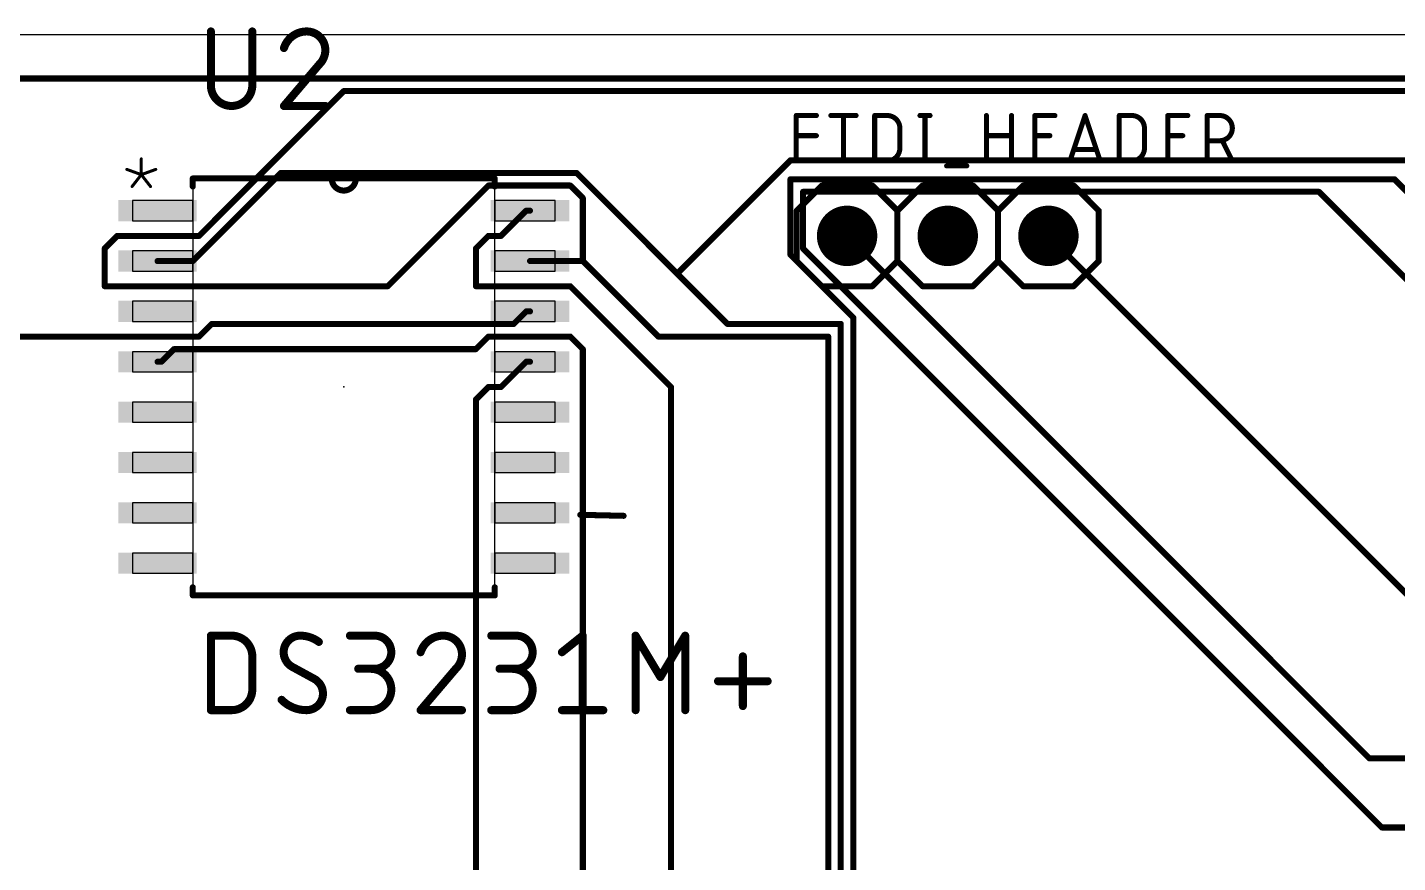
# Model space of a CAD drawing. Extents: x -1 to 120, y -17 to 80.
# Drawn here: x 18.69 to 53.26, y 59.12 to 80.19 of the extents above; entities that cross this region are included whole.
import ezdxf

# ---------------------------------------------------------------- set-up
doc = ezdxf.new("R2010")
doc.units = 0
for name, color, linetype in [('1', 22, 'CONTINUOUS'), ('17', 82, 'CONTINUOUS'), ('20', 30, 'CONTINUOUS'), ('21', 253, 'CONTINUOUS'), ('23', 7, 'CONTINUOUS'), ('25', 253, 'CONTINUOUS'), ('27', 253, 'CONTINUOUS'), ('51', 253, 'CONTINUOUS')]:
    doc.layers.add(name, color=color, linetype=linetype)

# ---------------------------------------------------------------- blocks, each defined once
blk = doc.blocks.new('RECT')
blk.add_solid([(-0.5, -0.5), (0.5, -0.5), (-0.5, 0.5), (0.5, 0.5)])
blk = doc.blocks.new('ROUNDP')
at = {"const_width": 0.5}
blk.add_lwpolyline([(0, -0.25, 1), (0, 0.25, 1), (0, -0.25)], format="xyb", dxfattribs=at)

msp = doc.modelspace()

# ---------------------------------------------------------------- linework, layer by layer
at = {"layer": '1', "const_width": 0.1524}
for points in [[(71.755, 78.8988), (6.985, 78.8988)], [(23.0188, 74.93), (26.67, 78.5812)], [(26.67, 78.5812), (63.6588, 78.5812)], [(35.0838, 73.9775), (37.9413, 76.835)], [(37.9413, 76.835), (54.4513, 76.835)], [(22.86, 74.295), (25.0825, 76.5175)], [(25.0825, 76.5175), (32.5438, 76.5175)], [(32.5438, 76.5175), (35.0838, 73.9775)], [(37.9413, 76.3588), (37.9413, 74.4537)], [(53.1813, 76.3588), (37.9413, 76.3588)], [(54.61, 74.93), (53.1813, 76.3588)], [(30.3213, 76.2), (27.7813, 73.66)], [(32.385, 76.2), (30.3213, 76.2)], [(32.7025, 75.8825), (32.385, 76.2)], [(38.2587, 76.0413), (38.2587, 74.6125)], [(51.2763, 76.0413), (38.2587, 76.0413)], [(54.2925, 73.025), (51.2763, 76.0413)], [(32.7025, 74.295), (32.7025, 75.8825)], [(30.6388, 74.93), (31.2738, 75.565)], [(31.2738, 75.565), (31.369, 75.565)], [(20.6375, 74.6125), (20.955, 74.93)], [(20.6375, 73.66), (20.6375, 74.6125)], [(20.955, 74.93), (23.0188, 74.93)], [(30.0038, 74.6125), (30.3213, 74.93)], [(30.0038, 73.66), (30.0038, 74.6125)], [(30.3213, 74.93), (30.6388, 74.93)], [(38.2587, 74.6125), (52.8638, 60.0075)], [(39.37, 74.93), (52.5463, 61.7538)], [(44.45, 74.93), (57.3088, 62.0713)], [(21.971, 74.295), (22.86, 74.295)], [(31.369, 74.295), (32.7025, 74.295)], [(32.7025, 74.295), (34.6075, 72.39)], [(37.9413, 74.4537), (39.5288, 72.8663)], [(35.0838, 73.9775), (36.3538, 72.7075)], [(27.7813, 73.66), (20.6375, 73.66)], [(32.385, 73.66), (30.0038, 73.66)], [(34.925, 71.12), (32.385, 73.66)], [(30.9563, 72.7075), (31.2738, 73.025)], [(31.2738, 73.025), (31.369, 73.025)], [(23.0188, 72.39), (23.3362, 72.7075)], [(23.3362, 72.7075), (30.9563, 72.7075)], [(36.3538, 72.7075), (39.2112, 72.7075)], [(39.2112, 72.7075), (39.2112, 57.3088)], [(39.5288, 72.8663), (39.5288, 48.4188)], [(16.51, 72.39), (23.0188, 72.39)], [(30.3213, 72.39), (30.0038, 72.0725)], [(32.385, 72.39), (30.3213, 72.39)], [(32.7025, 72.0725), (32.385, 72.39)], [(34.6075, 72.39), (38.8938, 72.39)], [(38.8938, 72.39), (38.8938, 57.4675)], [(22.3838, 72.0725), (22.0663, 71.755)], [(30.0038, 72.0725), (22.3838, 72.0725)], [(32.7025, 56.6738), (32.7025, 72.0725)], [(22.0663, 71.755), (21.971, 71.755)], [(30.6388, 71.12), (31.2738, 71.755)], [(31.2738, 71.755), (31.369, 71.755)], [(30.0038, 70.8025), (30.3213, 71.12)], [(30.0038, 50.4825), (30.0038, 70.8025)], [(30.3213, 71.12), (30.6388, 71.12)], [(34.925, 58.42), (34.925, 71.12)], [(52.5463, 61.7538), (65.2463, 61.7538)], [(52.8638, 60.0075), (59.3725, 60.0075)]]:
    msp.add_lwpolyline(points, dxfattribs=at)
at = {"layer": '1', "const_width": 0.0762}
for points in [[(26.67, 78.6193, 1), (26.67, 78.5431)], [(26.6969, 78.5543, 1), (26.6431, 78.6082)], [(37.9413, 76.8731, 1), (37.9413, 76.7969)], [(37.9682, 76.8081, 1), (37.9143, 76.8619)], [(25.0825, 76.5556, 1), (25.0825, 76.4794)], [(25.1094, 76.4906, 1), (25.0556, 76.5444)], [(32.5707, 76.5444, 1), (32.5168, 76.4906)], [(32.5438, 76.4794, 1), (32.5438, 76.5556)], [(37.9794, 76.3588, 1), (37.9032, 76.3588)], [(37.9413, 76.3969, 1), (37.9413, 76.3207)], [(53.2082, 76.3857, 1), (53.1543, 76.3318)], [(53.1813, 76.3207, 1), (53.1813, 76.3969)], [(30.3213, 76.2381, 1), (30.3213, 76.1619)], [(30.3482, 76.1731, 1), (30.2943, 76.2269)], [(32.4119, 76.2269, 1), (32.3581, 76.1731)], [(32.385, 76.1619, 1), (32.385, 76.2381)], [(38.2968, 76.0413, 1), (38.2206, 76.0413)], [(38.2587, 76.0794, 1), (38.2587, 76.0032)], [(51.3032, 76.0682, 1), (51.2493, 76.0143)], [(51.2763, 76.0032, 1), (51.2763, 76.0794)], [(32.7406, 75.8825, 1), (32.6644, 75.8825)], [(32.6756, 75.8556, 1), (32.7294, 75.9094)], [(31.2738, 75.6031, 1), (31.2738, 75.5269)], [(31.3007, 75.5381, 1), (31.2468, 75.5919)], [(31.369, 75.5269, 1), (31.369, 75.6031)], [(20.6756, 74.6125, 1), (20.5994, 74.6125)], [(20.955, 74.9681, 1), (20.955, 74.8919)], [(20.9819, 74.9031, 1), (20.9281, 74.9569)], [(22.9918, 74.9569, 1), (23.0457, 74.9031)], [(23.0188, 74.8919, 1), (23.0188, 74.9681)], [(30.0419, 74.6125, 1), (29.9657, 74.6125)], [(30.3213, 74.9681, 1), (30.3213, 74.8919)], [(30.3482, 74.9031, 1), (30.2943, 74.9569)], [(30.6118, 74.9569, 1), (30.6657, 74.9031)], [(30.6388, 74.8919, 1), (30.6388, 74.9681)], [(38.2857, 74.6394, 1), (38.2318, 74.5856)], [(39.3969, 74.9569, 1), (39.3431, 74.9031)], [(44.4769, 74.9569, 1), (44.4231, 74.9031)], [(20.6106, 74.6394, 1), (20.6644, 74.5856)], [(21.971, 74.3331, 1), (21.971, 74.2569)], [(22.8331, 74.3219, 1), (22.8869, 74.2681)], [(22.86, 74.2569, 1), (22.86, 74.3331)], [(29.9768, 74.6394, 1), (30.0307, 74.5856)], [(31.369, 74.3331, 1), (31.369, 74.2569)], [(32.7294, 74.3219, 1), (32.6756, 74.2681)], [(32.7025, 74.2569, 1), (32.7025, 74.3331)], [(37.9682, 74.4807, 1), (37.9143, 74.4268)], [(37.9032, 74.4537, 1), (37.9794, 74.4537)], [(38.2206, 74.6125, 1), (38.2968, 74.6125)], [(32.6644, 74.295, 1), (32.7406, 74.295)], [(35.1107, 74.0044, 1), (35.0568, 73.9506)], [(35.0568, 74.0044, 1), (35.1107, 73.9506)], [(35.0568, 73.9506, 1), (35.1107, 74.0044)], [(20.6375, 73.6981, 1), (20.6375, 73.6219)], [(20.5994, 73.66, 1), (20.6756, 73.66)], [(27.7543, 73.6869, 1), (27.8082, 73.6331)], [(27.7813, 73.6219, 1), (27.7813, 73.6981)], [(30.0038, 73.6981, 1), (30.0038, 73.6219)], [(29.9657, 73.66, 1), (30.0419, 73.66)], [(32.4119, 73.6869, 1), (32.3581, 73.6331)], [(32.385, 73.6219, 1), (32.385, 73.6981)], [(31.2738, 73.0631, 1), (31.2738, 72.9869)], [(31.3007, 72.9981, 1), (31.2468, 73.0519)], [(31.369, 72.9869, 1), (31.369, 73.0631)], [(23.3362, 72.7456, 1), (23.3362, 72.6694)], [(23.3632, 72.6806, 1), (23.3093, 72.7344)], [(30.9293, 72.7344, 1), (30.9832, 72.6806)], [(30.9563, 72.6694, 1), (30.9563, 72.7456)], [(36.3538, 72.7456, 1), (36.3538, 72.6694)], [(36.3268, 72.6806, 1), (36.3807, 72.7344)], [(39.2493, 72.7075, 1), (39.1731, 72.7075)], [(39.2112, 72.6694, 1), (39.2112, 72.7456)], [(39.5669, 72.8663, 1), (39.4907, 72.8663)], [(39.5018, 72.8393, 1), (39.5557, 72.8932)], [(22.9918, 72.4169, 1), (23.0457, 72.3631)], [(23.0188, 72.3519, 1), (23.0188, 72.4281)], [(30.3213, 72.4281, 1), (30.3213, 72.3519)], [(30.3482, 72.3631, 1), (30.2943, 72.4169)], [(32.4119, 72.4169, 1), (32.3581, 72.3631)], [(32.385, 72.3519, 1), (32.385, 72.4281)], [(34.6075, 72.4281, 1), (34.6075, 72.3519)], [(34.5806, 72.3631, 1), (34.6344, 72.4169)], [(38.9319, 72.39, 1), (38.8557, 72.39)], [(38.8938, 72.3519, 1), (38.8938, 72.4281)], [(22.3838, 72.1106, 1), (22.3838, 72.0344)], [(22.4107, 72.0456, 1), (22.3568, 72.0994)], [(29.9768, 72.0994, 1), (30.0307, 72.0456)], [(30.0038, 72.0344, 1), (30.0038, 72.1106)], [(32.7406, 72.0725, 1), (32.6644, 72.0725)], [(32.6756, 72.0456, 1), (32.7294, 72.0994)], [(21.971, 71.7931, 1), (21.971, 71.7169)], [(22.0393, 71.7819, 1), (22.0932, 71.7281)], [(22.0663, 71.7169, 1), (22.0663, 71.7931)], [(31.2738, 71.7931, 1), (31.2738, 71.7169)], [(31.3007, 71.7281, 1), (31.2468, 71.7819)], [(31.369, 71.7169, 1), (31.369, 71.7931)], [(30.0419, 70.8025, 1), (29.9657, 70.8025)], [(30.3213, 71.1581, 1), (30.3213, 71.0819)], [(30.3482, 71.0931, 1), (30.2943, 71.1469)], [(30.6118, 71.1469, 1), (30.6657, 71.0931)], [(30.6388, 71.0819, 1), (30.6388, 71.1581)], [(34.9631, 71.12, 1), (34.8869, 71.12)], [(34.8981, 71.0931, 1), (34.9519, 71.1469)], [(29.9768, 70.8294, 1), (30.0307, 70.7756)], [(52.5463, 61.7919, 1), (52.5463, 61.7157)], [(52.5193, 61.7268, 1), (52.5732, 61.7807)], [(52.8638, 60.0456, 1), (52.8638, 59.9694)], [(52.8368, 59.9806, 1), (52.8907, 60.0344)]]:
    msp.add_lwpolyline(points, format="xyb", dxfattribs=at)
at = {"layer": '20'}
msp.add_line((100, 80), (0, 80), dxfattribs=at)
at = {"layer": '21'}
for points, const_width in [([(21.5611, 76.8717), (21.5611, 76.4738)], 0.0762), ([(21.5611, 76.4738), (21.1963, 76.6064)], 0.0762), ([(21.3289, 76.1753), (21.5611, 76.4738)], 0.0762), ([(21.5611, 76.4738), (21.9258, 76.6064)], 0.0762), ([(21.5611, 76.4738), (21.7932, 76.1753)], 0.0762), ([(26.3652, 76.3778), (22.86, 76.3778)], 0.1524), ([(22.86, 76.3778), (22.86, 76.1746)], 0.1524), ([(26.9748, 76.3778), (26.3652, 76.3778)], 0.1524), ([(30.48, 76.3778), (26.9748, 76.3778)], 0.1524), ([(30.48, 76.1746), (30.48, 76.3778)], 0.1524), ([(38.735, 76.2), (38.1, 75.565)], 0.1524), ([(38.735, 76.2), (40.005, 76.2)], 0.1524), ([(40.005, 76.2), (40.64, 75.565)], 0.1524), ([(40.64, 75.565), (41.275, 76.2)], 0.1524), ([(41.275, 76.2), (42.545, 76.2)], 0.1524), ([(42.545, 76.2), (43.18, 75.565)], 0.1524), ([(43.18, 75.565), (43.815, 76.2)], 0.1524), ([(43.815, 76.2), (45.085, 76.2)], 0.1524), ([(45.085, 76.2), (45.72, 75.565)], 0.1524), ([(38.1, 75.565), (38.1, 74.295)], 0.1524), ([(40.64, 75.565), (40.64, 74.295)], 0.1524), ([(43.18, 75.565), (43.18, 74.295)], 0.1524), ([(45.72, 75.565), (45.72, 74.295)], 0.1524), ([(38.1, 74.295), (38.735, 73.66)], 0.1524), ([(40.64, 74.295), (40.005, 73.66)], 0.1524), ([(41.275, 73.66), (40.64, 74.295)], 0.1524), ([(43.18, 74.295), (42.545, 73.66)], 0.1524), ([(43.815, 73.66), (43.18, 74.295)], 0.1524), ([(45.72, 74.295), (45.085, 73.66)], 0.1524), ([(40.005, 73.66), (38.735, 73.66)], 0.1524), ([(42.545, 73.66), (41.275, 73.66)], 0.1524), ([(45.085, 73.66), (43.815, 73.66)], 0.1524), ([(32.639, 67.8942), (33.7312, 67.8688)], 0.1524), ([(22.86, 66.0654), (22.86, 65.8622)], 0.1524), ([(30.48, 65.8622), (30.48, 66.0654)], 0.1524), ([(22.86, 65.8622), (30.48, 65.8622)], 0.1524)]:
    msp.add_lwpolyline(points, dxfattribs=dict(at, const_width=const_width))
for points, const_width in [([(21.5801, 76.8717, 1), (21.542, 76.8717)], 0.0381), ([(21.2028, 76.6243, 1), (21.1898, 76.5885)], 0.0381), ([(21.5761, 76.4854, 1), (21.546, 76.4621)], 0.0381), ([(21.5546, 76.4917, 1), (21.5676, 76.4559)], 0.0381), ([(21.542, 76.4738, 1), (21.5801, 76.4738)], 0.0381), ([(21.5761, 76.4621, 1), (21.546, 76.4854)], 0.0381), ([(21.5546, 76.4559, 1), (21.5676, 76.4917)], 0.0381), ([(21.9324, 76.5885, 1), (21.9193, 76.6243)], 0.0381), ([(22.86, 76.4159, 1), (22.86, 76.3397)], 0.0762), ([(22.8981, 76.3778, 1), (22.8219, 76.3778)], 0.0762), ([(26.3652, 76.4159, 1), (26.3652, 76.3397)], 0.0762), ([(26.3652, 76.3778, 1), (26.9748, 76.3778)], 0.1524), ([(26.4033, 76.3778, 1), (26.3271, 76.3778)], 0.0762), ([(26.3652, 76.3397, 1), (26.3652, 76.4159)], 0.0762), ([(26.9748, 76.4159, 1), (26.9748, 76.3397)], 0.0762), ([(27.0129, 76.3778, 1), (26.9367, 76.3778)], 0.0762), ([(26.9748, 76.3397, 1), (26.9748, 76.4159)], 0.0762), ([(30.5181, 76.3778, 1), (30.4419, 76.3778)], 0.0762), ([(30.48, 76.3397, 1), (30.48, 76.4159)], 0.0762), ([(21.3139, 76.187, 1), (21.344, 76.1636)], 0.0381), ([(21.7782, 76.1636, 1), (21.8082, 76.187)], 0.0381), ([(22.8219, 76.1746, 1), (22.8981, 76.1746)], 0.0762), ([(30.4419, 76.1746, 1), (30.5181, 76.1746)], 0.0762), ([(38.735, 76.2381, 1), (38.735, 76.1619)], 0.0762), ([(38.7619, 76.1731, 1), (38.7081, 76.2269)], 0.0762), ([(40.0319, 76.2269, 1), (39.9781, 76.1731)], 0.0762), ([(40.005, 76.1619, 1), (40.005, 76.2381)], 0.0762), ([(41.275, 76.2381, 1), (41.275, 76.1619)], 0.0762), ([(41.3019, 76.1731, 1), (41.2481, 76.2269)], 0.0762), ([(42.5719, 76.2269, 1), (42.5181, 76.1731)], 0.0762), ([(42.545, 76.1619, 1), (42.545, 76.2381)], 0.0762), ([(43.815, 76.2381, 1), (43.815, 76.1619)], 0.0762), ([(43.8419, 76.1731, 1), (43.7881, 76.2269)], 0.0762), ([(45.1119, 76.2269, 1), (45.0581, 76.1731)], 0.0762), ([(45.085, 76.1619, 1), (45.085, 76.2381)], 0.0762), ([(38.1381, 75.565, 1), (38.0619, 75.565)], 0.0762), ([(38.0731, 75.5919, 1), (38.1269, 75.5381)], 0.0762), ([(40.6781, 75.565, 1), (40.6019, 75.565)], 0.0762), ([(40.6131, 75.5919, 1), (40.6669, 75.5381)], 0.0762), ([(40.6131, 75.5381, 1), (40.6669, 75.5919)], 0.0762), ([(43.2181, 75.565, 1), (43.1419, 75.565)], 0.0762), ([(43.1531, 75.5919, 1), (43.2069, 75.5381)], 0.0762), ([(43.1531, 75.5381, 1), (43.2069, 75.5919)], 0.0762), ([(45.7581, 75.565, 1), (45.6819, 75.565)], 0.0762), ([(45.6931, 75.5381, 1), (45.7469, 75.5919)], 0.0762), ([(38.1269, 74.3219, 1), (38.0731, 74.2681)], 0.0762), ([(40.6669, 74.3219, 1), (40.6131, 74.2681)], 0.0762), ([(40.6669, 74.2681, 1), (40.6131, 74.3219)], 0.0762), ([(43.2069, 74.3219, 1), (43.1531, 74.2681)], 0.0762), ([(43.2069, 74.2681, 1), (43.1531, 74.3219)], 0.0762), ([(45.7469, 74.2681, 1), (45.6931, 74.3219)], 0.0762), ([(38.0619, 74.295, 1), (38.1381, 74.295)], 0.0762), ([(40.6019, 74.295, 1), (40.6781, 74.295)], 0.0762), ([(43.1419, 74.295, 1), (43.2181, 74.295)], 0.0762), ([(45.6819, 74.295, 1), (45.7581, 74.295)], 0.0762), ([(38.735, 73.6981, 1), (38.735, 73.6219)], 0.0762), ([(38.7081, 73.6331, 1), (38.7619, 73.6869)], 0.0762), ([(39.9781, 73.6869, 1), (40.0319, 73.6331)], 0.0762), ([(40.005, 73.6219, 1), (40.005, 73.6981)], 0.0762), ([(41.275, 73.6981, 1), (41.275, 73.6219)], 0.0762), ([(41.2481, 73.6331, 1), (41.3019, 73.6869)], 0.0762), ([(42.5181, 73.6869, 1), (42.5719, 73.6331)], 0.0762), ([(42.545, 73.6219, 1), (42.545, 73.6981)], 0.0762), ([(43.815, 73.6981, 1), (43.815, 73.6219)], 0.0762), ([(43.7881, 73.6331, 1), (43.8419, 73.6869)], 0.0762), ([(45.0581, 73.6869, 1), (45.1119, 73.6331)], 0.0762), ([(45.085, 73.6219, 1), (45.085, 73.6981)], 0.0762), ([(32.6399, 67.9323, 1), (32.6381, 67.8561)], 0.0762), ([(33.7303, 67.8307, 1), (33.7321, 67.9069)], 0.0762), ([(22.8981, 66.0654, 1), (22.8219, 66.0654)], 0.0762), ([(30.5181, 66.0654, 1), (30.4419, 66.0654)], 0.0762), ([(22.86, 65.9003, 1), (22.86, 65.8241)], 0.0762), ([(22.8219, 65.8622, 1), (22.8981, 65.8622)], 0.0762), ([(30.4419, 65.8622, 1), (30.5181, 65.8622)], 0.0762), ([(30.48, 65.8241, 1), (30.48, 65.9003)], 0.0762)]:
    msp.add_lwpolyline(points, format="xyb", dxfattribs=dict(at, const_width=const_width))
at = {"layer": '23'}
for p in [(41.91, 74.93), (26.67, 71.12)]:
    msp.add_point(p, dxfattribs=at)
at = {"layer": '25'}
for points, const_width in [([(23.3172, 80.0862), (23.3172, 78.7287)], 0.2032), ([(24.3614, 78.7287), (24.3614, 80.0862)], 0.2032), ([(26.0477, 79.2508), (25.1601, 78.2066)], 0.2032), ([(25.1601, 78.2066), (26.2044, 78.2066)], 0.2032), ([(38.0873, 76.8223), (38.0873, 77.9653)], 0.127), ([(38.0873, 77.9653), (38.5953, 77.9653)], 0.127), ([(38.9611, 77.9653), (39.5961, 77.9653)], 0.127), ([(39.2786, 76.8223), (39.2786, 77.9653)], 0.127), ([(40.066, 76.8223), (40.066, 77.9653)], 0.127), ([(40.066, 77.9653), (40.3835, 77.9653)], 0.127), ([(41.209, 77.9653), (41.463, 77.9653)], 0.127), ([(41.336, 77.9653), (41.336, 76.8223)], 0.127), ([(42.8854, 76.8223), (42.8854, 77.9653)], 0.127), ([(43.5204, 77.9653), (43.5204, 76.8223)], 0.127), ([(44.1071, 76.8223), (44.1071, 77.9653)], 0.127), ([(44.1071, 77.9653), (44.6151, 77.9653)], 0.127), ([(44.9936, 76.8223), (45.3746, 77.9653)], 0.127), ([(45.3746, 77.9653), (45.7556, 76.8223)], 0.127), ([(46.2382, 76.8223), (46.2382, 77.9653)], 0.127), ([(46.2382, 77.9653), (46.5557, 77.9653)], 0.127), ([(47.4599, 76.8223), (47.4599, 77.9653)], 0.127), ([(47.4599, 77.9653), (47.9679, 77.9653)], 0.127), ([(48.4562, 76.8223), (48.4562, 77.9653)], 0.127), ([(48.4562, 77.9653), (48.7737, 77.9653)], 0.127), ([(38.0873, 77.4573), (38.5953, 77.4573)], 0.127), ([(40.701, 77.6478), (40.701, 77.1398)], 0.127), ([(42.8854, 77.4573), (43.5204, 77.4573)], 0.127), ([(44.1071, 77.4573), (44.4881, 77.4573)], 0.127), ([(46.8732, 77.6478), (46.8732, 77.1398)], 0.127), ([(47.4599, 77.4573), (47.8409, 77.4573)], 0.127), ([(45.6603, 77.1081), (45.0888, 77.1081)], 0.127), ([(48.7737, 77.3303), (48.4562, 77.3303)], 0.127), ([(49.0912, 76.8223), (48.8372, 77.3303)], 0.127), ([(40.3835, 76.8223), (40.066, 76.8223)], 0.127), ([(41.209, 76.8223), (41.463, 76.8223)], 0.127), ([(41.8821, 76.6953), (42.3901, 76.6953)], 0.127), ([(44.6151, 76.8223), (44.1071, 76.8223)], 0.127), ([(46.5557, 76.8223), (46.2382, 76.8223)], 0.127), ([(47.9679, 76.8223), (47.4599, 76.8223)], 0.127)]:
    msp.add_lwpolyline(points, dxfattribs=dict(at, const_width=const_width))
for points, const_width in [([(23.368, 80.0862, 1), (23.2664, 80.0862)], 0.1016), ([(24.4122, 80.0862, 1), (24.3106, 80.0862)], 0.1016), ([(25.7345, 80.0862, 0.3252), (25.1601, 79.6685)], 0.2032), ([(26.2044, 79.6163, 0.4142), (25.7345, 80.0862)], 0.2032), ([(25.7345, 80.137, 1), (25.7345, 80.0354)], 0.1016), ([(25.7345, 80.0354, 1), (25.7344, 80.137)], 0.1016), ([(25.1118, 79.6842, 1), (25.2085, 79.6529)], 0.1016), ([(26.0477, 79.2508, 0.2053), (26.2044, 79.6163)], 0.2032), ([(26.2551, 79.6163, 1), (26.1536, 79.6163)], 0.1016), ([(26.1536, 79.6163, 1), (26.2552, 79.6163)], 0.1016), ([(26.0127, 79.2876, 1), (26.0828, 79.214)], 0.1016), ([(26.0864, 79.2179, 1), (26.009, 79.2837)], 0.1016), ([(23.3172, 78.7287, 1), (24.3614, 78.7287)], 0.2032), ([(23.368, 78.7287, 1), (23.2664, 78.7287)], 0.1016), ([(24.4122, 78.7287, 1), (24.3106, 78.7287)], 0.1016), ([(23.2664, 78.7287, 1), (23.368, 78.7287)], 0.1016), ([(24.3106, 78.7287, 1), (24.4122, 78.7287)], 0.1016), ([(25.1601, 78.2574, 1), (25.1601, 78.1558)], 0.1016), ([(25.1214, 78.2395, 1), (25.1988, 78.1737)], 0.1016), ([(26.2044, 78.1558, 1), (26.2044, 78.2574)], 0.1016), ([(38.1191, 77.9653, 1), (38.0555, 77.9653)], 0.0635), ([(38.0873, 77.9971, 1), (38.0873, 77.9335)], 0.0635), ([(38.5953, 77.9335, 1), (38.5953, 77.9971)], 0.0635), ([(38.9611, 77.9971, 1), (38.9611, 77.9335)], 0.0635), ([(39.3103, 77.9653, 1), (39.2468, 77.9653)], 0.0635), ([(39.5961, 77.9335, 1), (39.5961, 77.9971)], 0.0635), ([(40.066, 77.9971, 1), (40.066, 77.9335)], 0.0635), ([(40.0977, 77.9653, 1), (40.0342, 77.9653)], 0.0635), ([(40.3835, 77.9971, 1), (40.3835, 77.9335)], 0.0635), ([(40.701, 77.6478, 0.4142), (40.3835, 77.9653)], 0.127), ([(40.3835, 77.9335, 1), (40.3835, 77.9971)], 0.0635), ([(41.209, 77.9971, 1), (41.209, 77.9335)], 0.0635), ([(41.3677, 77.9653, 1), (41.3042, 77.9653)], 0.0635), ([(41.463, 77.9335, 1), (41.463, 77.9971)], 0.0635), ([(42.9171, 77.9653, 1), (42.8536, 77.9653)], 0.0635), ([(43.5521, 77.9653, 1), (43.4886, 77.9653)], 0.0635), ([(44.1071, 77.9971, 1), (44.1071, 77.9335)], 0.0635), ([(44.1388, 77.9653, 1), (44.0753, 77.9653)], 0.0635), ([(44.6151, 77.9335, 1), (44.6151, 77.9971)], 0.0635), ([(45.4047, 77.9753, 1), (45.3444, 77.9553)], 0.0635), ([(45.4047, 77.9553, 1), (45.3444, 77.9753)], 0.0635), ([(46.2382, 77.9971, 1), (46.2382, 77.9335)], 0.0635), ([(46.2699, 77.9653, 1), (46.2064, 77.9653)], 0.0635), ([(46.5557, 77.9971, 1), (46.5557, 77.9335)], 0.0635), ([(46.8732, 77.6478, 0.4142), (46.5557, 77.9653)], 0.127), ([(46.5557, 77.9335, 1), (46.5557, 77.9971)], 0.0635), ([(47.4599, 77.9971, 1), (47.4599, 77.9335)], 0.0635), ([(47.4916, 77.9653, 1), (47.4281, 77.9653)], 0.0635), ([(47.9679, 77.9335, 1), (47.9679, 77.9971)], 0.0635), ([(48.4562, 77.9971, 1), (48.4562, 77.9335)], 0.0635), ([(48.488, 77.9653, 1), (48.4245, 77.9653)], 0.0635), ([(48.7737, 77.9971, 1), (48.7737, 77.9335)], 0.0635), ([(48.7737, 77.3303, 1), (48.7737, 77.9653)], 0.127), ([(48.7737, 77.9335, 1), (48.7737, 77.9971)], 0.0635), ([(38.0873, 77.4891, 1), (38.0873, 77.4256)], 0.0635), ([(38.5953, 77.4256, 1), (38.5953, 77.4891)], 0.0635), ([(40.7327, 77.6478, 1), (40.6692, 77.6478)], 0.0635), ([(40.6692, 77.6478, 1), (40.7327, 77.6478)], 0.0635), ([(42.8854, 77.4891, 1), (42.8854, 77.4256)], 0.0635), ([(43.5204, 77.4256, 1), (43.5204, 77.4891)], 0.0635), ([(44.1071, 77.4891, 1), (44.1071, 77.4256)], 0.0635), ([(44.4881, 77.4256, 1), (44.4881, 77.4891)], 0.0635), ([(46.9049, 77.6478, 1), (46.8414, 77.6478)], 0.0635), ([(46.8414, 77.6478, 1), (46.9049, 77.6478)], 0.0635), ([(47.4599, 77.4891, 1), (47.4599, 77.4256)], 0.0635), ([(47.8409, 77.4256, 1), (47.8409, 77.4891)], 0.0635), ([(40.3835, 76.8223, 0.4142), (40.701, 77.1398)], 0.127), ([(40.7327, 77.1398, 1), (40.6692, 77.1398)], 0.0635), ([(40.6692, 77.1398, 1), (40.7327, 77.1398)], 0.0635), ([(45.0888, 77.1398, 1), (45.0888, 77.0763)], 0.0635), ([(45.6603, 77.0763, 1), (45.6603, 77.1398)], 0.0635), ([(46.5557, 76.8223, 0.4142), (46.8732, 77.1398)], 0.127), ([(46.9049, 77.1398, 1), (46.8414, 77.1398)], 0.0635), ([(46.8414, 77.1398, 1), (46.9049, 77.1398)], 0.0635), ([(48.4562, 77.3621, 1), (48.4562, 77.2986)], 0.0635), ([(48.7737, 77.3621, 1), (48.7737, 77.2986)], 0.0635), ([(48.7737, 77.2986, 1), (48.7737, 77.3621)], 0.0635), ([(48.8656, 77.3445, 1), (48.8088, 77.3161)], 0.0635), ([(38.0555, 76.8223, 1), (38.1191, 76.8223)], 0.0635), ([(39.2468, 76.8223, 1), (39.3103, 76.8223)], 0.0635), ([(40.066, 76.8541, 1), (40.066, 76.7905)], 0.0635), ([(40.0342, 76.8223, 1), (40.0977, 76.8223)], 0.0635), ([(40.3835, 76.8541, 1), (40.3835, 76.7905)], 0.0635), ([(40.3835, 76.7905, 1), (40.3835, 76.8541)], 0.0635), ([(41.209, 76.8541, 1), (41.209, 76.7905)], 0.0635), ([(41.3042, 76.8223, 1), (41.3677, 76.8223)], 0.0635), ([(41.463, 76.7905, 1), (41.463, 76.8541)], 0.0635), ([(41.8821, 76.7271, 1), (41.8821, 76.6636)], 0.0635), ([(42.3901, 76.6636, 1), (42.3901, 76.7271)], 0.0635), ([(42.8536, 76.8223, 1), (42.9171, 76.8223)], 0.0635), ([(43.4886, 76.8223, 1), (43.5521, 76.8223)], 0.0635), ([(44.1071, 76.8541, 1), (44.1071, 76.7905)], 0.0635), ([(44.0753, 76.8223, 1), (44.1388, 76.8223)], 0.0635), ([(44.6151, 76.7905, 1), (44.6151, 76.8541)], 0.0635), ([(44.9634, 76.8323, 1), (45.0237, 76.8123)], 0.0635), ([(45.7254, 76.8123, 1), (45.7857, 76.8323)], 0.0635), ([(46.2382, 76.8541, 1), (46.2382, 76.7905)], 0.0635), ([(46.2064, 76.8223, 1), (46.2699, 76.8223)], 0.0635), ([(46.5557, 76.8541, 1), (46.5557, 76.7905)], 0.0635), ([(46.5557, 76.7905, 1), (46.5557, 76.8541)], 0.0635), ([(47.4599, 76.8541, 1), (47.4599, 76.7905)], 0.0635), ([(47.4281, 76.8223, 1), (47.4916, 76.8223)], 0.0635), ([(47.9679, 76.7905, 1), (47.9679, 76.8541)], 0.0635), ([(48.4245, 76.8223, 1), (48.488, 76.8223)], 0.0635), ([(49.0628, 76.8081, 1), (49.1196, 76.8365)], 0.0635)]:
    msp.add_lwpolyline(points, format="xyb", dxfattribs=dict(at, const_width=const_width))
at = {"layer": '27', "const_width": 0.2032}
for points in [[(23.3172, 62.9666), (23.3172, 64.8462)], [(23.3172, 64.8462), (23.8393, 64.8462)], [(26.8247, 64.8462), (27.4512, 64.8462)], [(30.3917, 64.8462), (31.0182, 64.8462)], [(32.1751, 64.4285), (32.6973, 64.8462)], [(32.6973, 64.8462), (32.6973, 62.9666)], [(34.0325, 62.9666), (34.0325, 64.8462)], [(34.0325, 64.8462), (34.6591, 63.802)], [(34.6591, 63.802), (35.2856, 64.8462)], [(35.2856, 64.8462), (35.2856, 62.9666)], [(24.3614, 64.3241), (24.3614, 63.4887)], [(36.7398, 63.071), (36.7398, 64.3241)], [(25.9361, 63.7498), (25.3617, 64.063)], [(27.4512, 64.0108), (27.0336, 64.0108)], [(29.4958, 64.0108), (28.6082, 62.9666)], [(31.0182, 64.0108), (30.6005, 64.0108)], [(36.1133, 63.6976), (37.3663, 63.6976)], [(23.8393, 62.9666), (23.3172, 62.9666)], [(26.8247, 62.9666), (27.3468, 62.9666)], [(28.6082, 62.9666), (29.6524, 62.9666)], [(30.3917, 62.9666), (30.9138, 62.9666)], [(32.1751, 62.9666), (33.2194, 62.9666)]]:
    msp.add_lwpolyline(points, dxfattribs=at)
at = {"layer": '27'}
for points, const_width in [([(23.368, 64.8462, 1), (23.2664, 64.8462)], 0.1016), ([(23.3172, 64.897, 1), (23.3172, 64.7954)], 0.1016), ([(24.3614, 64.3241, 0.4142), (23.8393, 64.8462)], 0.2032), ([(23.8393, 64.897, 1), (23.8393, 64.7954)], 0.1016), ([(23.8393, 64.7954, 1), (23.8393, 64.897)], 0.1016), ([(25.5706, 64.8462, 0.4142), (25.1529, 64.4285)], 0.2032), ([(26.0405, 64.6896, 0.1623), (25.5706, 64.8462)], 0.2032), ([(25.5706, 64.897, 1), (25.5706, 64.7954)], 0.1016), ([(25.5706, 64.7954, 1), (25.5706, 64.897)], 0.1016), ([(26.01, 64.6489, 1), (26.071, 64.7302)], 0.1016), ([(26.8247, 64.897, 1), (26.8247, 64.7954)], 0.1016), ([(27.4512, 64.0108, 1), (27.4512, 64.8462)], 0.2032), ([(27.4512, 64.897, 1), (27.4512, 64.7954)], 0.1016), ([(27.4512, 64.7954, 1), (27.4512, 64.897)], 0.1016), ([(29.1825, 64.8462, 0.3252), (28.6082, 64.4285)], 0.2032), ([(29.6524, 64.3763, 0.4142), (29.1825, 64.8462)], 0.2032), ([(29.1825, 64.897, 1), (29.1825, 64.7954)], 0.1016), ([(29.1825, 64.7954, 1), (29.1825, 64.897)], 0.1016), ([(30.3917, 64.897, 1), (30.3917, 64.7954)], 0.1016), ([(31.0182, 64.0108, 1), (31.0182, 64.8462)], 0.2032), ([(31.0182, 64.897, 1), (31.0182, 64.7954)], 0.1016), ([(31.0182, 64.7954, 1), (31.0182, 64.897)], 0.1016), ([(32.7481, 64.8462, 1), (32.6465, 64.8462)], 0.1016), ([(32.729, 64.8065, 1), (32.6655, 64.8859)], 0.1016), ([(34.0833, 64.8462, 1), (33.9817, 64.8462)], 0.1016), ([(34.0761, 64.8723, 1), (33.989, 64.8201)], 0.1016), ([(35.3364, 64.8462, 1), (35.2348, 64.8462)], 0.1016), ([(35.3292, 64.8201, 1), (35.242, 64.8723)], 0.1016), ([(24.4122, 64.3241, 1), (24.3106, 64.3241)], 0.1016), ([(24.3106, 64.3241, 1), (24.4122, 64.3241)], 0.1016), ([(25.1529, 64.4285, 0.2656), (25.3617, 64.063)], 0.2032), ([(25.2037, 64.4285, 1), (25.1021, 64.4285)], 0.1016), ([(25.1021, 64.4285, 1), (25.2037, 64.4285)], 0.1016), ([(28.5599, 64.4442, 1), (28.6565, 64.4129)], 0.1016), ([(29.4958, 64.0108, 0.2053), (29.6524, 64.3763)], 0.2032), ([(29.7032, 64.3763, 1), (29.6016, 64.3763)], 0.1016), ([(29.6016, 64.3763, 1), (29.7032, 64.3763)], 0.1016), ([(32.1434, 64.4682, 1), (32.2069, 64.3888)], 0.1016), ([(36.7906, 64.3241, 1), (36.689, 64.3241)], 0.1016), ([(25.3861, 64.1076, 1), (25.3374, 64.0184)], 0.1016), ([(25.3359, 64.0193, 1), (25.3875, 64.1068)], 0.1016), ([(27.0336, 64.0616, 1), (27.0336, 63.96)], 0.1016), ([(27.3468, 62.9666, 1), (27.3468, 64.0108)], 0.2032), ([(27.3468, 64.0616, 1), (27.3468, 63.96)], 0.1016), ([(27.4512, 64.0616, 1), (27.4512, 63.96)], 0.1016), ([(27.4512, 63.96, 1), (27.4512, 64.0616)], 0.1016), ([(29.4607, 64.0476, 1), (29.5308, 63.974)], 0.1016), ([(29.5345, 63.9779, 1), (29.4571, 64.0437)], 0.1016), ([(30.6005, 64.0616, 1), (30.6005, 63.96)], 0.1016), ([(30.9138, 62.9666, 1), (30.9138, 64.0108)], 0.2032), ([(30.9138, 64.0616, 1), (30.9138, 63.96)], 0.1016), ([(31.0182, 64.0616, 1), (31.0182, 63.96)], 0.1016), ([(31.0182, 63.96, 1), (31.0182, 64.0616)], 0.1016), ([(26.1449, 63.3843, 0.2656), (25.9361, 63.7498)], 0.2032), ([(25.9618, 63.7935, 1), (25.9103, 63.706)], 0.1016), ([(25.9117, 63.7052, 1), (25.9604, 63.7944)], 0.1016), ([(34.6155, 63.8281, 1), (34.7026, 63.7758)], 0.1016), ([(34.6155, 63.7758, 1), (34.7026, 63.8281)], 0.1016), ([(36.1133, 63.7484, 1), (36.1133, 63.6468)], 0.1016), ([(37.3663, 63.6468, 1), (37.3663, 63.7484)], 0.1016), ([(23.8393, 62.9666, 0.4142), (24.3614, 63.4887)], 0.2032), ([(24.4122, 63.4887, 1), (24.3106, 63.4887)], 0.1016), ([(24.3106, 63.4887, 1), (24.4122, 63.4887)], 0.1016), ([(25.1007, 63.2277, 0.2), (25.7272, 62.9666)], 0.2032), ([(25.1367, 63.2634, 1), (25.0646, 63.1919)], 0.1016), ([(25.7272, 62.9666, 0.4142), (26.1449, 63.3843)], 0.2032), ([(26.1957, 63.3843, 1), (26.0941, 63.3843)], 0.1016), ([(26.0941, 63.3843, 1), (26.1957, 63.3843)], 0.1016), ([(23.3172, 63.0174, 1), (23.3172, 62.9158)], 0.1016), ([(23.2664, 62.9666, 1), (23.368, 62.9666)], 0.1016), ([(23.8393, 63.0174, 1), (23.8393, 62.9158)], 0.1016), ([(23.8393, 62.9158, 1), (23.8393, 63.0174)], 0.1016), ([(25.7272, 63.0174, 1), (25.7272, 62.9158)], 0.1016), ([(25.7272, 62.9158, 1), (25.7272, 63.0174)], 0.1016), ([(26.8247, 63.0174, 1), (26.8247, 62.9158)], 0.1016), ([(27.3468, 63.0174, 1), (27.3468, 62.9158)], 0.1016), ([(27.3468, 62.9158, 1), (27.3468, 63.0174)], 0.1016), ([(28.6082, 63.0174, 1), (28.6082, 62.9158)], 0.1016), ([(28.5695, 62.9995, 1), (28.6469, 62.9337)], 0.1016), ([(29.6524, 62.9158, 1), (29.6524, 63.0174)], 0.1016), ([(30.3917, 63.0174, 1), (30.3917, 62.9158)], 0.1016), ([(30.9138, 63.0174, 1), (30.9138, 62.9158)], 0.1016), ([(30.9138, 62.9158, 1), (30.9138, 63.0174)], 0.1016), ([(32.1751, 63.0174, 1), (32.1751, 62.9158)], 0.1016), ([(32.6465, 62.9666, 1), (32.7481, 62.9666)], 0.1016), ([(33.2194, 62.9158, 1), (33.2194, 63.0174)], 0.1016), ([(33.9817, 62.9666, 1), (34.0833, 62.9666)], 0.1016), ([(35.2348, 62.9666, 1), (35.3364, 62.9666)], 0.1016), ([(36.689, 63.071, 1), (36.7906, 63.071)], 0.1016)]:
    msp.add_lwpolyline(points, format="xyb", dxfattribs=dict(at, const_width=const_width))
at = {"layer": '51'}
for p, q in [((26.3652, 76.3778), (22.86, 76.3778)), ((22.86, 76.3778), (22.86, 65.8622)), ((26.9748, 76.3778), (26.3652, 76.3778)), ((30.48, 76.3778), (26.9748, 76.3778)), ((30.48, 65.8622), (30.48, 76.3778)), ((22.86, 75.819), (21.336, 75.819)), ((21.336, 75.819), (21.336, 75.311)), ((22.86, 75.311), (22.86, 75.819)), ((30.48, 75.819), (30.48, 75.311)), ((32.004, 75.819), (30.48, 75.819)), ((32.004, 75.311), (32.004, 75.819)), ((21.336, 75.311), (22.86, 75.311)), ((30.48, 75.311), (32.004, 75.311)), ((22.86, 74.549), (21.336, 74.549)), ((21.336, 74.549), (21.336, 74.041)), ((22.86, 74.041), (22.86, 74.549)), ((30.48, 74.549), (30.48, 74.041)), ((32.004, 74.549), (30.48, 74.549)), ((32.004, 74.041), (32.004, 74.549)), ((21.336, 74.041), (22.86, 74.041)), ((30.48, 74.041), (32.004, 74.041)), ((22.86, 73.279), (21.336, 73.279)), ((21.336, 73.279), (21.336, 72.771)), ((22.86, 72.771), (22.86, 73.279)), ((30.48, 73.279), (30.48, 72.771)), ((32.004, 73.279), (30.48, 73.279)), ((32.004, 72.771), (32.004, 73.279)), ((21.336, 72.771), (22.86, 72.771)), ((30.48, 72.771), (32.004, 72.771)), ((22.86, 72.009), (21.336, 72.009)), ((21.336, 72.009), (21.336, 71.501)), ((22.86, 71.501), (22.86, 72.009)), ((30.48, 72.009), (30.48, 71.501)), ((32.004, 72.009), (30.48, 72.009)), ((32.004, 71.501), (32.004, 72.009)), ((21.336, 71.501), (22.86, 71.501)), ((30.48, 71.501), (32.004, 71.501)), ((22.86, 70.739), (21.336, 70.739)), ((21.336, 70.739), (21.336, 70.231)), ((22.86, 70.231), (22.86, 70.739)), ((30.48, 70.739), (30.48, 70.231)), ((32.004, 70.739), (30.48, 70.739)), ((32.004, 70.231), (32.004, 70.739)), ((21.336, 70.231), (22.86, 70.231)), ((30.48, 70.231), (32.004, 70.231)), ((22.86, 69.469), (21.336, 69.469)), ((21.336, 69.469), (21.336, 68.961)), ((22.86, 68.961), (22.86, 69.469)), ((30.48, 69.469), (30.48, 68.961)), ((32.004, 69.469), (30.48, 69.469)), ((32.004, 68.961), (32.004, 69.469)), ((21.336, 68.961), (22.86, 68.961)), ((30.48, 68.961), (32.004, 68.961)), ((22.86, 68.199), (21.336, 68.199)), ((21.336, 68.199), (21.336, 67.691)), ((22.86, 67.691), (22.86, 68.199)), ((30.48, 68.199), (30.48, 67.691)), ((32.004, 68.199), (30.48, 68.199)), ((32.004, 67.691), (32.004, 68.199)), ((21.336, 67.691), (22.86, 67.691)), ((30.48, 67.691), (32.004, 67.691)), ((22.86, 66.929), (21.336, 66.929)), ((21.336, 66.929), (21.336, 66.421)), ((22.86, 66.421), (22.86, 66.929)), ((30.48, 66.929), (30.48, 66.421)), ((32.004, 66.929), (30.48, 66.929)), ((32.004, 66.421), (32.004, 66.929)), ((21.336, 66.421), (22.86, 66.421)), ((30.48, 66.421), (32.004, 66.421)), ((22.86, 65.8622), (30.48, 65.8622))]:
    msp.add_line(p, q, dxfattribs=at)
at = {"layer": '51', "const_width": 0.0762}
for points in [[(21.5611, 76.8717), (21.5611, 76.4738)], [(21.5611, 76.4738), (21.1963, 76.6064)], [(21.3289, 76.1753), (21.5611, 76.4738)], [(21.5611, 76.4738), (21.9258, 76.6064)], [(21.5611, 76.4738), (21.7932, 76.1753)]]:
    msp.add_lwpolyline(points, dxfattribs=at)
at = {"layer": '51', "const_width": 0.0381}
for points in [[(21.5801, 76.8717, 1), (21.542, 76.8717)], [(21.2028, 76.6243, 1), (21.1898, 76.5885)], [(21.5761, 76.4854, 1), (21.546, 76.4621)], [(21.5546, 76.4917, 1), (21.5676, 76.4559)], [(21.542, 76.4738, 1), (21.5801, 76.4738)], [(21.5761, 76.4621, 1), (21.546, 76.4854)], [(21.5546, 76.4559, 1), (21.5676, 76.4917)], [(21.9324, 76.5885, 1), (21.9193, 76.6243)], [(21.3139, 76.187, 1), (21.344, 76.1636)], [(21.7782, 76.1636, 1), (21.8082, 76.187)]]:
    msp.add_lwpolyline(points, format="xyb", dxfattribs=at)
at = {"layer": '51'}
msp.add_arc((26.67, 76.3778), 0.3048, 180, 0, dxfattribs=at)

# ---------------------------------------------------------------- block references
at = {"layer": '1', "xscale": 1.9812, "yscale": 0.5334}
for p in [(21.971, 75.565), (31.369, 75.565), (21.971, 74.295), (31.369, 74.295), (21.971, 73.025), (31.369, 73.025), (21.971, 71.755), (31.369, 71.755), (21.971, 70.485), (31.369, 70.485), (21.971, 69.215), (31.369, 69.215), (21.971, 67.945), (31.369, 67.945), (21.971, 66.675), (31.369, 66.675)]:
    msp.add_blockref('RECT', p, dxfattribs=at)
at = {"layer": '17', "xscale": 1.524, "yscale": 1.524, "rotation": 90}
for p in [(39.37, 74.93), (39.37, 74.93), (41.91, 74.93), (41.91, 74.93), (44.45, 74.93), (44.45, 74.93)]:
    msp.add_blockref('ROUNDP', p, dxfattribs=at)
at = {"layer": '51', "xscale": 0.508, "yscale": 0.508}
for p in [(39.37, 74.93), (41.91, 74.93), (44.45, 74.93)]:
    msp.add_blockref('RECT', p, dxfattribs=at)

doc.saveas('drawing.dxf')
